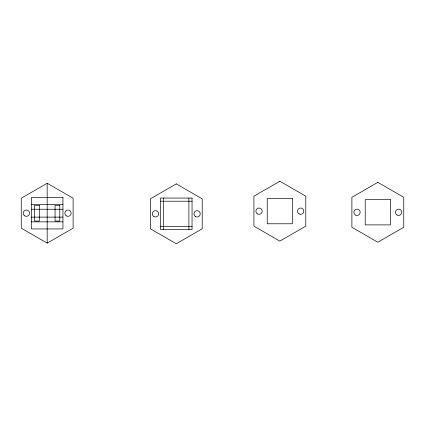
<?xml version="1.0" encoding="UTF-8"?>
<svg xmlns="http://www.w3.org/2000/svg" width="425" height="425" viewBox="0 0 425 425"><rect width="100%" height="100%" fill="white"/><g stroke="black" fill="none" stroke-linecap="round" stroke-linejoin="round"><path stroke-width="0.64" d="M47.18 183.244L21.25 198.215L21.25 228.156L47.18 243.127L73.111 228.156L73.111 198.215L47.18 183.244L47.18 243.127M160.528 201.216L192.047 201.216M31.423 204.515L62.937 204.515M31.423 209.243L62.937 209.243M31.423 217.122L62.937 217.122M31.423 221.85L62.937 221.85M160.528 226.429L192.047 226.429M188.897 198.061L188.897 229.58M163.683 198.061L163.683 229.58M176.29 183.882L150.36 198.852L150.36 228.793L176.29 243.764L202.22 228.793L202.22 198.852L176.29 183.882M279.852 181.236L253.922 196.207L253.922 226.148L279.852 241.118L305.782 226.148L305.782 196.207L279.852 181.236M377.82 182.352L351.889 197.322L351.889 227.263L377.82 242.234L403.75 227.263L403.75 197.322L377.82 182.352M62.937 197.423L31.423 197.423L31.423 228.942L62.937 228.942L62.937 197.423M192.047 198.061L160.528 198.061L160.528 229.58L192.047 229.58L192.047 198.061M292.458 198.571L267.24 198.571L267.24 223.784L292.458 223.784L292.458 198.571M390.426 199.686L365.213 199.686L365.213 224.899L390.426 224.899L390.426 199.686M39.302 205.307L34.574 205.307L34.574 221.064L39.302 221.064L39.302 205.307M59.787 205.307L55.059 205.307L55.059 221.064L59.787 221.064L59.787 205.307M153.914 216.553A3.15 3.15 0 0 0 158.637 213.823A3.15 3.15 0 0 0 153.914 211.092A3.15 3.15 0 0 0 153.914 216.553M195.516 216.553A3.15 3.15 0 0 0 200.244 213.823A3.15 3.15 0 0 0 195.516 211.092A3.15 3.15 0 0 0 195.516 216.553M24.804 215.916A3.15 3.15 0 0 0 29.532 213.185A3.15 3.15 0 0 0 24.804 210.455A3.15 3.15 0 0 0 24.804 215.916M66.406 215.916A3.15 3.15 0 0 0 71.134 213.185A3.15 3.15 0 0 0 66.406 210.455A3.15 3.15 0 0 0 66.406 215.916M355.443 215.023A3.15 3.15 0 0 0 360.172 212.293A3.15 3.15 0 0 0 355.443 209.562A3.15 3.15 0 0 0 355.443 215.023M397.046 215.023A3.15 3.15 0 0 0 401.774 212.293A3.15 3.15 0 0 0 397.046 209.562A3.15 3.15 0 0 0 397.046 215.023M257.47 213.908A3.15 3.15 0 0 0 262.198 211.177A3.15 3.15 0 0 0 257.47 208.447A3.15 3.15 0 0 0 257.47 213.908M299.078 213.908A3.15 3.15 0 0 0 303.806 211.177A3.15 3.15 0 0 0 299.078 208.447A3.15 3.15 0 0 0 299.078 213.908"/></g></svg>
